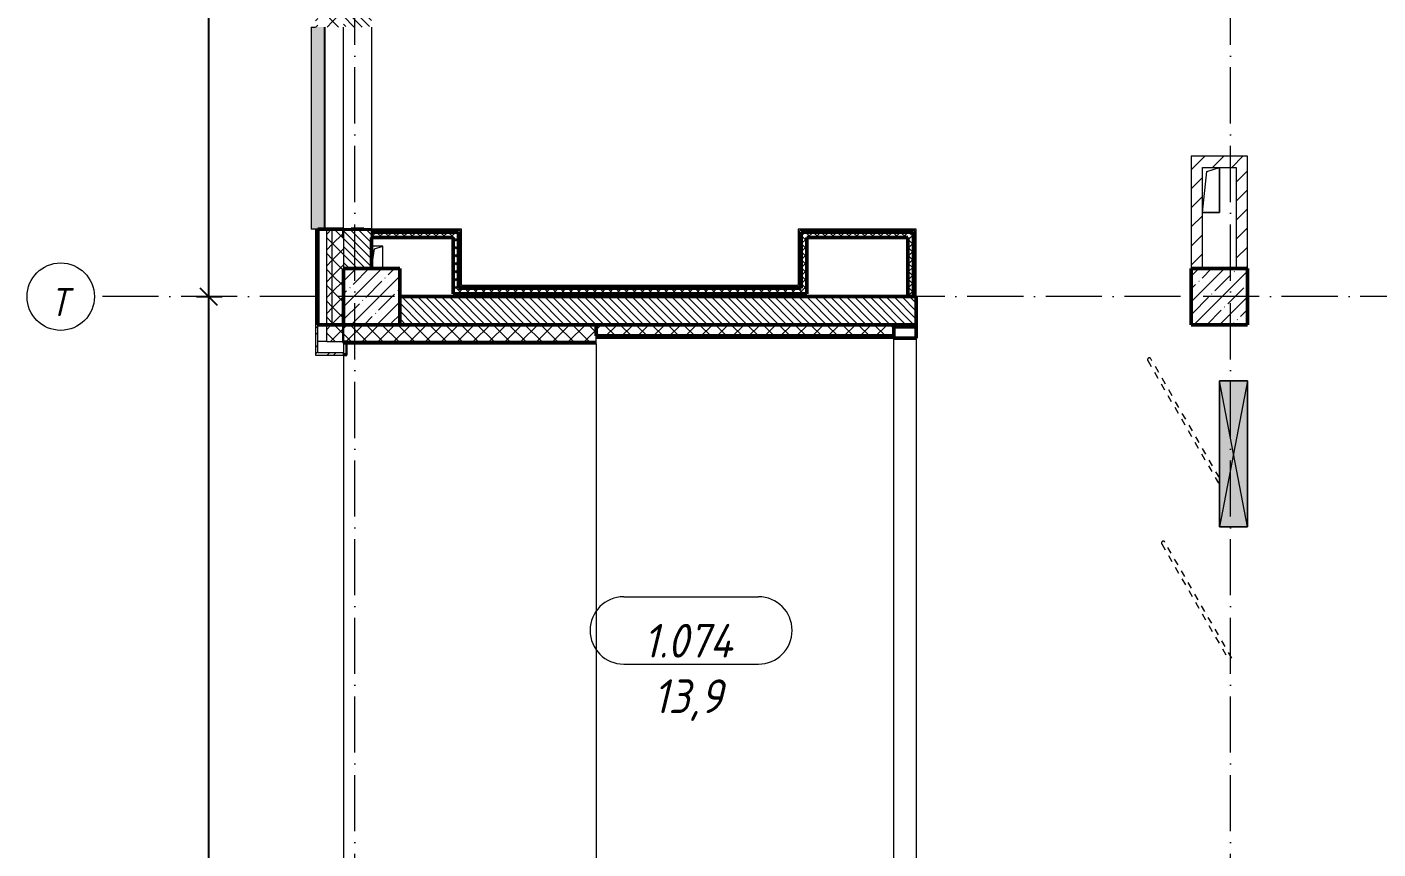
# Model space of a CAD drawing. Header units: millimetres. Extents: x -356862 to 418287, y 0 to 839748.
# Drawn here: x -181784 to -169752, y 486580 to 493897 of the extents above; entities that cross this region are included whole.
import ezdxf

# ---------------------------------------------------------------- set-up
doc = ezdxf.new("R2010")
doc.units = ezdxf.units.MM
doc.linetypes.add('200_ШТРИХ_ш0_6_п0_6_', pattern=[120, 60, -60])
doc.linetypes.add('50_200_ШТРИХ_1Т_ш5_п1_п1_', pattern=[700, 500, -100, 0, -100])
for name, color, linetype, lineweight in [('A-____-____-DIMS', 7, 'Continuous', 9), ('A-DETL-____-OTLN-5', 7, '200_ШТРИХ_ш0_6_п0_6_', 9), ('A-DETL-GENF-OTLN', 7, 'Continuous', 9), ('A-FLOR-____-OTLN', 7, 'Continuous', 9), ('A-GENM-____-MCUT', 7, 'Continuous', 25), ('A-GENM-____-OTLN', 7, 'Continuous', 9), ('A-GENM-____-OTLN-1', 7, 'Continuous', 25), ('A-GLAZ-____-OTLN', 7, 'Continuous', 9), ('A-WALL-____-MCUT-2', 7, 'Continuous', 50), ('A-WALL-____-MCUT-3', 7, 'Continuous', 9), ('A-WALL-____-OTLN', 7, 'Continuous', 9), ('A-WALL-____-PATT-1', 7, 'Continuous', 9), ('A-WALL-FNSH-MCUT-1', 7, 'Continuous', 9), ('I-WALL-____-OTLN', 7, 'Continuous', 9), ('S-COLS-____-MCUT', 7, 'Continuous', 50), ('S-COLS-____-OTLN', 7, 'Continuous', 9), ('S-GRID-____-IDEN', 7, 'Continuous', 9), ('S-GRID-____-OTLN-1', 7, '50_200_ШТРИХ_1Т_ш5_п1_п1_', 9)]:
    doc.layers.add(name, color=color, linetype=linetype, lineweight=lineweight)
for name, color, linetype, lineweight, true_color in [('A-AREA-IDEN-1', 7, 'Continuous', 9, 0x000000), ('A-GLAZ-____-OTLN-1', 7, 'Continuous', 9, 0xc0c0c0), ('A-WALL-____-PATT-2', 7, 'Continuous', 9, 0x787878), ('A-WALL-____-PATT-3', 9, 'Continuous', 9, 0x808080)]:
    doc.layers.add(name, color=color, linetype=linetype, lineweight=lineweight, true_color=true_color)
doc.styles.add('ISOCPEUR_I', font='isocpeui.ttf', dxfattribs={"width": 0.9, "height": 2.5})
doc.dimstyles.new('ISO-2_5_0_9К_БОЛЬШОЙ_ОСИ', dxfattribs={"dimscale": 304.8, "dimtxt": 248.995294, "dimasz": 0.492126, "dimexe": 0.393701, "dimexo": 0, "dimgap": 0, "dimtad": 1, "dimdec": 0, "dimzin": 0, "dimdsep": 46, "dimtxsty": 'ISOCPEUR_I', "dimblk1": 'OBLIQUE', "dimblk2": 'OBLIQUE', "dimsah": 1, "dimcen": 0.09, "dimdle": 0.393701, "dimazin": 0, "dimtfac": 1, "dimtdec": 4, "dimtix": 1, "dimtmove": 0, "dimatfit": 3, "dimfxl": 1, "dimtvp": 1, "dimtolj": 1, "dimtzin": 0, "dimarcsym": 2})
pattern_1 = [(135, (-176515.067, 459015.94), (-35.35534, -35.35534), [])]
pattern_2 = [(45, (-176515.07, 459015.94), (-70.71068, 70.71068), []), (135, (-176515.07, 459015.94), (-70.71068, -70.71068), [])]
pattern_3 = [(45, (-176515.07, 459015.94), (-84.8528, 84.8528), [])]
pattern_4 = [(45, (-176515.07, 459015.94), (-85.5366, 85.5366), []), (45, (-176458.04, 459015.94), (-85.5366, 85.5366), [])]
pattern_5 = [(45, (-176515.067, 459015.94), (-35.35534, 35.35534), []), (135, (-176515.067, 459015.94), (-35.35534, -35.35534), [])]

# ---------------------------------------------------------------- blocks, each defined once
blk = doc.blocks.new('BSC_Колонна _Прямоугольная - 500х500-V43-АР1_План отверстий 1 этажа в осях 1-64_А-ГГ')
at = {"layer": 'S-COLS-____-OTLN'}
h = blk.add_hatch(dxfattribs=at)
h.set_pattern_fill('FP_75', color=256, style=0, pattern_type=2)
h.set_pattern_definition([(45, (2200, -32481.04), (-114.04925, 114.04925), []), (45, (2314.05, -32481.04), (-114.04925, 114.04925), [201.613, -40.323, 3.353, -36.97])])
h.paths.add_polyline_path([(-250, -250), (250, -250), (250, 250), (-250, 250), (-250, 73)], flags=0)
at = {"layer": 'S-COLS-____-MCUT'}
for p, q in [((250, 250), (-250, 250)), ((-250, 250), (-250, -250)), ((250, -250), (250, 250)), ((-250, -250), (250, -250))]:
    blk.add_line(p, q, dxfattribs=at)
blk = doc.blocks.new('BSC_Колонна _Прямоугольная - 500х500-V44-АР1_План отверстий 1 этажа в осях 1-64_А-ГГ')
at = {"layer": 'S-COLS-____-OTLN'}
h = blk.add_hatch(dxfattribs=at)
h.set_pattern_fill('FP_76', color=256, style=0, pattern_type=2)
h.set_pattern_definition([(45, (-5350, -32481.04), (-114.04925, 114.04925), []), (45, (-5235.95, -32481.04), (-114.04925, 114.04925), [201.613, -40.323, 3.353, -36.97])])
h.paths.add_polyline_path([(-250, -250), (250, -250), (250, 250), (-250, 250)], flags=0)
at = {"layer": 'S-COLS-____-MCUT'}
for p, q in [((250, 250), (-250, 250)), ((-250, 250), (-250, -250)), ((250, -250), (250, 250)), ((-250, -250), (250, -250))]:
    blk.add_line(p, q, dxfattribs=at)
blk = doc.blocks.new('Фахверк_СКБ_Уголок - 250_2700-27497298-АР1_План отверстий 1 этажа в осях 1-64_А-ГГ')
at = {"layer": 'A-GENM-____-MCUT'}
for p, q in [((200, 181), (125, 181)), ((125, 181), (125, 106)), ((131, 106), (131, 175)), ((131, 175), (200, 175)), ((200, 175), (200, 181)), ((125, 106), (131, 106)), ((131, -6), (125, -6)), ((125, -6), (125, -81)), ((125, -81), (200, -81)), ((131, -75), (131, -6)), ((200, -75), (131, -75)), ((200, -81), (200, -75))]:
    blk.add_line(p, q, dxfattribs=at)
blk = doc.blocks.new('AR_Отверстие прямоугольное _в плите_ - AR_Отверстие прямоугольное _в плите_-30459278-АР1_План отверстий 1 этажа в осях 1-64_А-ГГ')
at = {"layer": 'A-GENM-____-OTLN'}
for p, q in [((-75, -200), (-37, 163)), ((-37, 163), (75, 200)), ((75, -200), (75, 200)), ((-75, -200), (75, -200))]:
    blk.add_line(p, q, dxfattribs=at)
blk = doc.blocks.new('AR_Отверстие прямоугольное _в плите_ - AR_Отверстие прямоугольное _в плите_-V192-АР1_План отверстий 1 этажа в осях 1-64_А-ГГ')
at = {"layer": 'A-GENM-____-OTLN'}
for p, q in [((50, 100), (-50, 100)), ((-50, -100), (-25, 75)), ((-25, 75), (50, 100)), ((50, -100), (50, 100))]:
    blk.add_line(p, q, dxfattribs=at)
blk = doc.blocks.new('Отлив_СКБ - Отлив витража_120_НВФ-31885689-АР1_План отверстий 1 этажа в осях 1-64_А-ГГ')
at = {"layer": 'A-GLAZ-____-OTLN-1'}
for points in [[(1800, 2), (1800, 120), (0, 120), (0, 2), (1264, 2)], [(1264, 0), (1800, 0), (1800, 2), (0, 2), (0, 0)]]:
    blk.add_hatch(color=256, dxfattribs=at).paths.add_polyline_path(points, flags=0)
at = {"layer": 'A-GLAZ-____-OTLN'}
for p, q in [((0, 83), (0, 120)), ((1800, 120), (0, 120)), ((0, 2), (1800, 2)), ((1800, 120), (1800, 83)), ((1800, 0), (0, 0))]:
    blk.add_line(p, q, dxfattribs=at)
blk = doc.blocks.new('О_Общий_Откосы металлические_СКБ_Боковой - О_Общий_Откосы металлические_СКБ_Боковой-32003645-АР1_План отверстий 1 этажа в осях 1-64_А-ГГ')
at = {"layer": 'A-GENM-____-MCUT'}
for p, q in [((0, 0), (-120, 0)), ((-120, 0), (-120, -30)), ((0, -30), (0, 0)), ((-120, -30), (-270, -30)), ((-270, -30), (-270, -37)), ((-270, -37), (-113, -37)), ((-113, -37), (-113, -7)), ((-113, -7), (-7, -7)), ((-7, -7), (-7, -30)), ((-7, -30), (0, -30))]:
    blk.add_line(p, q, dxfattribs=at)
blk = doc.blocks.new('BSC_Колонна _Прямоугольная1 - 200х100 _металл_-35284186-АР1_План отверстий 1 этажа в осях 1-64_А-ГГ')
at = {"layer": 'S-COLS-____-MCUT'}
for p, q in [((100, 50), (-100, 50)), ((-100, 50), (-100, -50)), ((100, -50), (100, 50)), ((-100, -50), (100, -50))]:
    blk.add_line(p, q, dxfattribs=at)
blk = doc.blocks.new('AR_Отверстие прямоугольное _в стене_ - AR_Отверстие прямоугольное _в стене__ОВ-37055611-АР1_План отверстий 1 этажа в осях 1-64_А-ГГ')
at = {"layer": 'A-GLAZ-____-OTLN'}
blk.add_hatch(color=256, dxfattribs=at).paths.add_polyline_path([(650, -125), (650, 125), (-650, 125), (-650, -125)], flags=0)
at = {"layer": 'A-DETL-GENF-OTLN'}
for p, q in [((-650, -125), (-650, 125)), ((-650, 125), (650, 125)), ((650, 125), (-650, -125)), ((-650, 125), (650, -125)), ((650, 125), (-650, 125)), ((-650, 125), (-650, -125)), ((650, 125), (650, -125)), ((650, -125), (650, 125)), ((650, -125), (-650, -125)), ((-650, -125), (650, -125))]:
    blk.add_line(p, q, dxfattribs=at)
blk = doc.blocks.new('Ось сетки - Круг_Ø6_00__ISO-2_5_0_9K_-25732049-АР1_План отверстий 1 этажа в осях 1-64_А-ГГ')
at = {"layer": 'S-GRID-____-IDEN'}
blk.add_circle((0, 0), 3, dxfattribs=at)
blk = doc.blocks.new('_Oblique')
at = {"color": 0, "linetype": 'ByBlock', "lineweight": -2}
blk.add_line((-0.5, -0.5), (0.5, 0.5), dxfattribs=at)
blk = doc.blocks.new('*D13234')
at = {"layer": 'A-____-____-DIMS', "color": 0, "lineweight": -2, "transparency": 16777216}
for p, q in [((-180166, 485377), (-180166, 491617)), ((-180273, 491497), (-180046, 491497)), ((-180273, 485497), (-180046, 485497))]:
    blk.add_line(p, q, dxfattribs=at)
at = {"layer": 'Defpoints', "color": 0, "transparency": 16777216}
for p in [(-180273, 491497), (-180166, 491497), (-180273, 485497)]:
    blk.add_point(p, dxfattribs=at)
at = {"layer": 'A-____-____-DIMS', "color": 0, "lineweight": -2, "transparency": 16777216, "xscale": 150, "yscale": 150, "zscale": 150}
for p, rotation in [((-180166, 491497), 90), ((-180166, 485497), 270)]:
    blk.add_blockref('_Oblique', p, dxfattribs=dict(at, rotation=rotation))
at = {"layer": 'A-____-____-DIMS', "color": 0, "transparency": 16777216, "insert": (-180168, 488497), "char_height": 2.5, "width": 758.48, "attachment_point": 5, "rotation": 90, "style": 'ISOCPEUR_I'}
blk.add_mtext('\\A1;6000', dxfattribs=at)
blk = doc.blocks.new('*D13235')
at = {"layer": 'A-____-____-DIMS', "color": 0, "lineweight": -2, "transparency": 16777216}
for p, q in [((-180166, 491377), (-180166, 494617)), ((-180273, 494497), (-180046, 494497)), ((-180273, 491497), (-180046, 491497))]:
    blk.add_line(p, q, dxfattribs=at)
at = {"layer": 'Defpoints', "color": 0, "transparency": 16777216}
for p in [(-180273, 494497), (-180166, 494497), (-180273, 491497)]:
    blk.add_point(p, dxfattribs=at)
at = {"layer": 'A-____-____-DIMS', "color": 0, "lineweight": -2, "transparency": 16777216, "xscale": 150, "yscale": 150, "zscale": 150}
for p, rotation in [((-180166, 494497), 90), ((-180166, 491497), 270)]:
    blk.add_blockref('_Oblique', p, dxfattribs=dict(at, rotation=rotation))
at = {"layer": 'A-____-____-DIMS', "color": 0, "transparency": 16777216, "insert": (-180168, 492997), "char_height": 2.5, "width": 758.48, "attachment_point": 5, "rotation": 90, "style": 'ISOCPEUR_I'}
blk.add_mtext('\\A1;3000', dxfattribs=at)
blk = doc.blocks.new('AAR_СКБ_Марка_помещения_1_5 ммп - Номер _ Площадь-27962135-АИ_План этажа_Стены_1')
at = {"layer": 'A-AREA-IDEN-1'}
for p, q in [((-2.987, 3), (3.013, 3)), ((-2.987, 0), (3.013, 0))]:
    blk.add_line(p, q, dxfattribs=at)
for centre, start, end in [((-2.987, 1.5), 90, 270), ((3.013, 1.5), 270, 90)]:
    blk.add_arc(centre, 1.5, start, end, dxfattribs=at)

msp = doc.modelspace()

# ---------------------------------------------------------------- hatches: boundary and pattern name
at = {"layer": 'A-WALL-____-PATT-1'}
h = msp.add_hatch(dxfattribs=at)
h.set_pattern_fill('FP_3', color=256, style=0, pattern_type=2)
h.set_pattern_definition(pattern_4)
h.paths.add_polyline_path([(-179195.0675, 490996.983), (-179195.0675, 492096.983), (-179215.0675, 492096.983), (-179215.0675, 490996.983)], flags=0)
h.paths.add_polyline_path([(-179215.0675, 493896.983), (-179195.0675, 493896.983), (-179195.0675, 495021.983), (-179215.0675, 495021.983), (-179215.0675, 494150.1868)], flags=0)
h.paths.add_polyline_path([(-179195.0675, 496821.983), (-179195.0675, 497946.983), (-179215.0675, 497946.983), (-179215.0675, 496821.983)], flags=0)
h.paths.add_polyline_path([(-179215.0675, 499746.983), (-179195.0675, 499746.983), (-179195.0675, 500946.983), (-179215.0675, 500946.983)], flags=0)
h.paths.add_polyline_path([(-179195.0675, 502746.983), (-179195.0675, 503946.983), (-179215.0675, 503946.983), (-179215.0675, 502746.983)], flags=0)
h.paths.add_polyline_path([(-179215.0675, 505746.983), (-179195.0675, 505746.983), (-179195.0675, 506996.983), (-179215.0675, 506996.983), (-179215.0675, 506190.1027)], flags=0)
h = msp.add_hatch(dxfattribs=at)
h.set_pattern_fill('FP_1', color=256, style=0, pattern_type=2)
h.set_pattern_definition(pattern_2)
h.paths.add_polyline_path([(-179065.0675, 491246.983), (-179065.0675, 492096.983), (-179115.0675, 492096.983), (-179115.0675, 491246.983)], flags=0)
h.paths.add_polyline_path([(-179065.0675, 493896.983), (-179065.0675, 495021.983), (-179115.0675, 495021.983), (-179115.0675, 493896.983)], flags=0)
h.paths.add_polyline_path([(-179065.0675, 496821.983), (-179065.0675, 497946.983), (-179115.0675, 497946.983), (-179115.0675, 496821.983)], flags=0)
h.paths.add_polyline_path([(-179115.0675, 499746.983), (-179065.0675, 499746.983), (-179065.0675, 500946.983), (-179115.0675, 500946.983), (-179115.0675, 500170.1448)], flags=0)
h.paths.add_polyline_path([(-179115.0675, 502746.983), (-179065.0675, 502746.983), (-179065.0675, 503946.983), (-179115.0675, 503946.983), (-179115.0675, 502750.1267)], flags=0)
h.paths.add_polyline_path([(-179065.0675, 505746.983), (-179065.0675, 506846.983), (-179115.0675, 506846.983), (-179115.0675, 505746.983)], flags=0)
h = msp.add_hatch(dxfattribs=at)
h.set_pattern_fill('FP_1', color=256, style=0, pattern_type=2)
h.set_pattern_definition(pattern_2)
h.paths.add_polyline_path([(-178965.0675, 491246.983), (-178965.0675, 492021.983), (-178971.0675, 492021.983), (-178971.0675, 492096.983), (-179065.0675, 492096.983), (-179065.0675, 491246.983)], flags=0)
h.paths.add_polyline_path([(-178971.0675, 493896.983), (-178971.0675, 493971.983), (-178965.0675, 493971.983), (-178965.0675, 494946.983), (-178971.0675, 494946.983), (-178971.0675, 495021.983), (-179065.0675, 495021.983), (-179065.0675, 493896.983)], flags=0)
h.paths.add_polyline_path([(-178971.0675, 496821.983), (-178971.0675, 496896.983), (-178965.0675, 496896.983), (-178965.0675, 497871.983), (-178971.0675, 497871.983), (-178971.0675, 497946.983), (-179065.0675, 497946.983), (-179065.0675, 496821.983)], flags=0)
h.paths.add_polyline_path([(-178971.0675, 499746.983), (-178971.0675, 499821.983), (-178965.0675, 499821.983), (-178965.0675, 500871.983), (-178971.0675, 500871.983), (-178971.0675, 500946.983), (-179065.0675, 500946.983), (-179065.0675, 499746.983)], flags=0)
h.paths.add_polyline_path([(-178965.0675, 502746.983), (-178965.0675, 503871.983), (-178971.0675, 503871.983), (-178971.0675, 503946.983), (-179065.0675, 503946.983), (-179065.0675, 502746.983)], flags=0)
h.paths.add_polyline_path([(-178971.0675, 505746.983), (-178971.0675, 505821.983), (-178965.0675, 505821.983), (-178965.0675, 506746.983), (-179065.0675, 506746.983), (-179065.0675, 505746.983)], flags=0)
h = msp.add_hatch(dxfattribs=at)
h.set_pattern_fill('FP_6', color=256, style=0, pattern_type=2)
h.set_pattern_definition(pattern_1)
h.paths.add_polyline_path([(-178965.0675, 491746.983), (-178715.0675, 491746.983), (-178715.0675, 492090.983), (-178784.0675, 492090.983), (-178784.0675, 492096.983), (-178896.0675, 492096.983), (-178896.0675, 492090.983), (-178965.0675, 492090.983), (-178965.0675, 492021.983)], flags=0)
h.paths.add_polyline_path([(-178784.0675, 493896.983), (-178784.0675, 493902.983), (-178715.0675, 493902.983), (-178715.0675, 494246.983), (-178965.0675, 494246.983), (-178965.0675, 493902.983), (-178896.0675, 493902.983), (-178896.0675, 493896.983)], flags=0)
h = msp.add_hatch(dxfattribs=at)
h.set_pattern_fill('FP_4', color=256, style=0, pattern_type=2)
h.set_pattern_definition(pattern_3)
h.paths.add_polyline_path([(-171315.0675, 491746.983), (-171315.0675, 492746.983), (-171415.0675, 492746.983), (-171415.0675, 491746.983)], flags=0)
h = msp.add_hatch(dxfattribs=at)
h.set_pattern_fill('FP_4', color=256, style=0, pattern_type=2)
h.set_pattern_definition(pattern_3)
h.paths.add_polyline_path([(-171015.0675, 492646.983), (-170915.0675, 492646.983), (-170915.0675, 492746.983), (-171315.0675, 492746.983), (-171315.0675, 492646.983)], flags=0)
h = msp.add_hatch(dxfattribs=at)
h.set_pattern_fill('FP_4', color=256, style=0, pattern_type=2)
h.set_pattern_definition(pattern_3)
h.paths.add_polyline_path([(-170915.0675, 491746.983), (-170915.0675, 492646.983), (-171015.0675, 492646.983), (-171015.0675, 491746.983)], flags=0)
h = msp.add_hatch(dxfattribs=at)
h.set_pattern_fill('FP_6', color=256, style=0, pattern_type=2)
h.set_pattern_definition(pattern_1)
h.paths.add_polyline_path([(-173865.0675, 491246.983), (-173865.0675, 491496.983), (-178465.0675, 491496.983), (-178465.0675, 491246.983), (-174762.5533, 491246.983)], flags=0)
h = msp.add_hatch(dxfattribs=at)
h.set_pattern_fill('FP_1', color=256, style=0, pattern_type=2)
h.set_pattern_definition(pattern_2)
h.paths.add_polyline_path([(-176715.0675, 491096.983), (-176715.0675, 491246.983), (-179115.0675, 491246.983), (-179115.0675, 491096.983), (-177413.7497, 491096.983)], flags=0)
h = msp.add_hatch(dxfattribs=at)
h.set_pattern_fill('FP_1', color=256, style=0, pattern_type=2)
h.set_pattern_definition(pattern_2)
h.paths.add_polyline_path([(-174065.0675, 491146.983), (-174065.0675, 491246.983), (-176715.0675, 491246.983), (-176715.0675, 491146.983), (-174762.5533, 491146.983)], flags=0)
h = msp.add_hatch(dxfattribs=at)
h.set_pattern_fill('FP_6', color=256, style=0, pattern_type=2)
h.set_pattern_definition(pattern_1)
h.paths.add_polyline_path([(-174065.0675, 485746.983), (-173865.0675, 485746.983), (-173865.0675, 485766.983), (-174065.0675, 485766.983)], flags=0)
h.paths.add_polyline_path([(-173865.0675, 491226.983), (-173865.0675, 491246.983), (-174065.0675, 491246.983), (-174065.0675, 491226.983), (-174031.7341, 491226.983)], flags=0)
h = msp.add_hatch(dxfattribs=at)
h.set_pattern_fill('FP_3', color=256, style=0, pattern_type=2)
h.set_pattern_definition(pattern_4)
h.paths.add_polyline_path([(-178965.0675, 490976.983), (-178965.0675, 490996.983), (-179215.0675, 490996.983), (-179215.0675, 490976.983), (-179181.214, 490976.983)], flags=0)
at = {"layer": 'A-WALL-____-PATT-2'}
h = msp.add_hatch(dxfattribs=at)
h.set_pattern_fill('FP_183', color=256, style=0, pattern_type=2)
h.set_pattern_definition([(0, (-176515.067, 459015.94), (81.28, 20.32), [3.353, -57.607, 3.353, -57.607, -325.12]), (0, (-176515.067, 459015.94), (81.28, 20.32), [-121.92, 3.353, -118.567, 3.353, -57.607, -142.24]), (0, (-176515.067, 459015.94), (81.28, 20.32), [-304.8, 3.353, -37.287, 3.353, -98.247]), (120, (-176484.587, 459026.1), (-58.237636, 60.230545), [3.353, -57.607, 3.353, -57.607, -325.12]), (120, (-176484.587, 459026.1), (-58.237636, 60.230545), [-121.92, 3.353, -118.567, 3.353, -57.607, -142.24]), (120, (-176484.587, 459026.1), (-58.237636, 60.230545), [-304.8, 3.353, -37.287, 3.353, -98.247]), (240, (-176474.427, 459066.74), (-23.042364, -80.550545), [3.353, -57.607, 3.353, -57.607, -325.12]), (240, (-176474.427, 459066.74), (-23.042364, -80.550545), [-121.92, 3.353, -118.567, 3.353, -57.607, -142.24]), (240, (-176474.427, 459066.74), (-23.042364, -80.550545), [-304.8, 3.353, -37.287, 3.353, -98.247])])
h.paths.add_polyline_path([(-174065.0675, 491126.983), (-174065.0675, 491146.983), (-176715.0675, 491146.983), (-176715.0675, 491126.983), (-174762.5533, 491126.983)], flags=0)
at = {"layer": 'A-WALL-____-PATT-3'}
h = msp.add_hatch(dxfattribs=at)
h.set_pattern_fill('FP_7', color=256, style=0, pattern_type=2)
h.set_pattern_definition(pattern_5)
h.paths.add_polyline_path([(-173940.0675, 492021.983), (-173890.0675, 492021.983), (-173890.0675, 492071.983), (-174890.0675, 492071.983), (-174890.0675, 492021.983), (-174762.5533, 492021.983)], flags=0)
h.paths.add_polyline_path([(-177990.0675, 492021.983), (-177940.0675, 492021.983), (-177940.0675, 492071.983), (-178709.0675, 492071.5692), (-178709.0675, 492021.983), (-178297.4818, 492021.983)], flags=0)
h = msp.add_hatch(dxfattribs=at)
h.set_pattern_fill('FP_7', color=256, style=0, pattern_type=2)
h.set_pattern_definition(pattern_5)
h.paths.add_polyline_path([(-177940.0675, 491571.983), (-177940.0675, 492021.983), (-177990.0675, 492021.983), (-177990.0675, 491571.983)], flags=0)
h = msp.add_hatch(dxfattribs=at)
h.set_pattern_fill('FP_7', color=256, style=0, pattern_type=2)
h.set_pattern_definition(pattern_5)
h.paths.add_polyline_path([(-174890.0675, 491571.983), (-174840.0675, 491571.983), (-174840.0675, 492021.983), (-174890.0675, 492021.983), (-174890.0675, 491584.483)], flags=0)
h = msp.add_hatch(dxfattribs=at)
h.set_pattern_fill('FP_7', color=256, style=0, pattern_type=2)
h.set_pattern_definition(pattern_5)
h.paths.add_polyline_path([(-173890.0675, 491496.983), (-173890.0675, 492021.983), (-173940.0675, 492021.983), (-173940.0675, 491496.983)], flags=0)
h = msp.add_hatch(dxfattribs=at)
h.set_pattern_fill('FP_7', color=256, style=0, pattern_type=2)
h.set_pattern_definition(pattern_5)
h.paths.add_polyline_path([(-174840.0675, 491521.983), (-174840.0675, 491571.983), (-177990.0675, 491571.983), (-177990.0675, 491521.983), (-176530.0175, 491521.983)], flags=0)

# ---------------------------------------------------------------- linework, layer by layer
at = {"layer": 'A-DETL-____-OTLN-5'}
for p, q in [((-171803.0675, 490927.5236), (-171165.0675, 489822.4752)), ((-171165.0675, 489886.4752), (-171775.3547, 490943.5236)), ((-171678.0675, 489296.0173), (-171081.0675, 488261.983)), ((-171053.3547, 488277.983), (-171650.3547, 489312.0173))]:
    msp.add_line(p, q, dxfattribs=at)
for centre in [(-171789.2111, 490935.5236), (-171664.2111, 489304.0173)]:
    msp.add_arc(centre, 16, 30, 210, dxfattribs=at)
at = {"layer": 'A-FLOR-____-OTLN'}
for p, q in [((-171165.0675, 492646.983), (-171165.0675, 492246.983)), ((-171165.0675, 492246.983), (-171315.0675, 492246.983)), ((-178965.0675, 491076.983), (-178965.0675, 490996.983)), ((-176715.0675, 491076.983), (-176715.0675, 485916.983)), ((-178965.0675, 490976.983), (-178965.0675, 486016.983))]:
    msp.add_line(p, q, dxfattribs=at)
at = {"layer": 'A-WALL-____-MCUT-2'}
for p, q in [((-178971.0675, 492096.983), (-179195.0675, 492096.983)), ((-179195.0675, 492096.983), (-179195.0675, 491246.983)), ((-178784.0675, 492096.983), (-178896.0675, 492096.983)), ((-178715.0675, 491746.983), (-178715.0675, 492021.983)), ((-177940.0675, 492071.983), (-178709.0675, 492071.983)), ((-178709.0675, 492021.983), (-177990.0675, 492021.983)), ((-177990.0675, 492021.983), (-177990.0675, 491521.983)), ((-177940.0675, 491571.983), (-177940.0675, 492071.983)), ((-173890.0675, 492071.983), (-174890.0675, 492071.983)), ((-174890.0675, 491571.983), (-174890.0675, 492071.983)), ((-174840.0675, 492021.983), (-173940.0675, 492021.983)), ((-174840.0675, 491521.983), (-174840.0675, 492021.983)), ((-173940.0675, 492021.983), (-173940.0675, 491496.983)), ((-173890.0675, 491496.983), (-173890.0675, 492071.983)), ((-173865.0675, 491496.983), (-178465.0675, 491496.983)), ((-177990.0675, 491521.983), (-174840.0675, 491521.983)), ((-174890.0675, 491571.983), (-177940.0675, 491571.983)), ((-173940.0675, 491496.983), (-173890.0675, 491496.983)), ((-173865.0675, 491226.983), (-173865.0675, 491496.983)), ((-179195.0675, 491246.983), (-178965.0675, 491246.983)), ((-173865.0675, 491246.983), (-178465.0675, 491246.983)), ((-176715.0675, 491246.983), (-176715.0675, 491146.983)), ((-174065.0675, 491226.983), (-174065.0675, 491246.983)), ((-174065.0675, 491246.983), (-174065.0675, 491226.983)), ((-174065.0675, 491146.983), (-176715.0675, 491146.983))]:
    msp.add_line(p, q, dxfattribs=at)
at = {"layer": 'A-WALL-____-MCUT-3'}
for p, q in [((-179115.0675, 491096.983), (-179115.0675, 492096.983)), ((-179065.0675, 491246.983), (-179065.0675, 492096.983)), ((-177927.5675, 492084.483), (-178709.0675, 492084.483)), ((-177927.5675, 491584.483), (-177927.5675, 492084.483)), ((-173877.5675, 492084.483), (-174902.5675, 492084.483)), ((-174902.5675, 491584.483), (-174902.5675, 492084.483)), ((-173877.5675, 491496.983), (-173877.5675, 492084.483)), ((-178965.0675, 492021.983), (-178965.0675, 491746.983)), ((-174902.5675, 491584.483), (-177927.5675, 491584.483)), ((-176715.0675, 491096.983), (-176715.0675, 491146.983)), ((-179115.0675, 491096.983), (-178965.0675, 491096.983)), ((-176715.0675, 491090.983), (-178965.0675, 491090.983)), ((-176715.0675, 491084.983), (-178965.0675, 491084.983))]:
    msp.add_line(p, q, dxfattribs=at)
at = {"layer": 'A-WALL-____-OTLN'}
for p, q in [((-178965.0675, 492096.983), (-178965.0675, 493896.983)), ((-178715.0675, 493896.983), (-178715.0675, 492096.983)), ((-179115.0675, 491096.983), (-179195.0675, 491096.983))]:
    msp.add_line(p, q, dxfattribs=at)
at = {"layer": 'A-WALL-FNSH-MCUT-1'}
for p, q in [((-171415.0675, 492746.983), (-171415.0675, 491746.983)), ((-170915.0675, 492746.983), (-171415.0675, 492746.983)), ((-170915.0675, 491746.983), (-170915.0675, 492746.983)), ((-171315.0675, 491746.983), (-171315.0675, 492646.983)), ((-171315.0675, 492646.983), (-171015.0675, 492646.983)), ((-171015.0675, 492646.983), (-171015.0675, 491746.983)), ((-179215.0675, 492096.983), (-179215.0675, 490976.983)), ((-179195.0675, 492096.983), (-179215.0675, 492096.983)), ((-177915.0675, 492096.983), (-178709.0675, 492096.983)), ((-177915.0675, 491596.983), (-177915.0675, 492096.983)), ((-173865.0675, 492096.983), (-174915.0675, 492096.983)), ((-174915.0675, 492096.983), (-174915.0675, 491596.983)), ((-173865.0675, 491496.983), (-173865.0675, 492096.983)), ((-174915.0675, 491596.983), (-177915.0675, 491596.983)), ((-173890.0675, 491496.983), (-173865.0675, 491496.983)), ((-179195.0675, 490996.983), (-179195.0675, 491246.983)), ((-176715.0675, 491126.983), (-174065.0675, 491126.983)), ((-176715.0675, 491096.983), (-178965.0675, 491096.983)), ((-178965.0675, 491096.983), (-178965.0675, 491076.983)), ((-178965.0675, 491076.983), (-176715.0675, 491076.983)), ((-176715.0675, 491076.983), (-176715.0675, 491096.983)), ((-179215.0675, 490976.983), (-178965.0675, 490976.983)), ((-178965.0675, 490996.983), (-179195.0675, 490996.983)), ((-178965.0675, 490976.983), (-178965.0675, 490996.983))]:
    msp.add_line(p, q, dxfattribs=at)
at = {"layer": 'I-WALL-____-OTLN'}
for p, q in [((-174065.0675, 485866.983), (-174065.0675, 491126.983)), ((-173865.0675, 491126.983), (-173865.0675, 485866.983))]:
    msp.add_line(p, q, dxfattribs=at)
at = {"layer": 'S-GRID-____-OTLN-1'}
for p, q in [((-178865.0675, 454533.3346), (-178865.0675, 508896.9006)), ((-171065.0675, 454533.3346), (-171065.0675, 508896.9006)), ((-149807.3283, 491496.983), (-181183.8377, 491496.983))]:
    msp.add_line(p, q, dxfattribs=at)

# ---------------------------------------------------------------- block references
at = {"layer": 'A-AREA-IDEN-1', "xscale": 199.9999999999999, "yscale": 199.9999999999999, "zscale": 199.9999999999999}
msp.add_blockref('AAR_СКБ_Марка_помещения_1_5 ммп - Номер _ Площадь-27962135-АИ_План этажа_Стены_1', (-175872.1963, 488225.49), dxfattribs=at)
at = {"layer": 'A-GENM-____-OTLN'}
for name, p in [('AR_Отверстие прямоугольное _в плите_ - AR_Отверстие прямоугольное _в плите_-30459278-АР1_План отверстий 1 этажа в осях 1-64_А-ГГ', (-171240.0675, 492446.983)), ('AR_Отверстие прямоугольное _в плите_ - AR_Отверстие прямоугольное _в плите_-V192-АР1_План отверстий 1 этажа в осях 1-64_А-ГГ', (-178665.0675, 491846.983))]:
    msp.add_blockref(name, p, dxfattribs=at)
at = {"layer": 'A-GENM-____-OTLN', "rotation": 270.0000000000002}
msp.add_blockref('О_Общий_Откосы металлические_СКБ_Боковой - О_Общий_Откосы металлические_СКБ_Боковой-32003645-АР1_План отверстий 1 этажа в осях 1-64_А-ГГ', (-178935.0675, 490976.983), dxfattribs=at)
at = {"layer": 'A-GENM-____-OTLN-1', "rotation": 269.9999999999999}
msp.add_blockref('Фахверк_СКБ_Уголок - 250_2700-27497298-АР1_План отверстий 1 этажа в осях 1-64_А-ГГ', (-178890.0675, 492221.983), dxfattribs=at)
at = {"layer": 'A-GLAZ-____-OTLN'}
for name, p, rotation in [('Отлив_СКБ - Отлив витража_120_НВФ-31885689-АР1_План отверстий 1 этажа в осях 1-64_А-ГГ', (-179132.0675, 492096.983), 90), ('AR_Отверстие прямоугольное _в стене_ - AR_Отверстие прямоугольное _в стене__ОВ-37055611-АР1_План отверстий 1 этажа в осях 1-64_А-ГГ', (-171040.0675, 490096.983), 269.9999999999999)]:
    msp.add_blockref(name, p, dxfattribs=dict(at, rotation=rotation))
at = {"layer": 'S-COLS-____-OTLN'}
for name, p in [('BSC_Колонна _Прямоугольная - 500х500-V43-АР1_План отверстий 1 этажа в осях 1-64_А-ГГ', (-178715.0675, 491496.983)), ('BSC_Колонна _Прямоугольная - 500х500-V44-АР1_План отверстий 1 этажа в осях 1-64_А-ГГ', (-171165.0675, 491496.983))]:
    msp.add_blockref(name, p, dxfattribs=at)
at = {"layer": 'S-COLS-____-OTLN', "rotation": 180}
msp.add_blockref('BSC_Колонна _Прямоугольная1 - 200х100 _металл_-35284186-АР1_План отверстий 1 этажа в осях 1-64_А-ГГ', (-173965.0675, 491176.983), dxfattribs=at)
at = {"layer": 'S-GRID-____-IDEN', "xscale": 99.99999999999993, "yscale": 99.99999999999993, "zscale": 99.99999999999993, "rotation": 89.9999999999998}
msp.add_blockref('Ось сетки - Круг_Ø6_00__ISO-2_5_0_9K_-25732049-АР1_План отверстий 1 этажа в осях 1-64_А-ГГ', (-181483.8377, 491496.983), dxfattribs=at)

# ---------------------------------------------------------------- texts
at = {"layer": 'A-AREA-IDEN-1', "char_height": 300, "attachment_point": 8, "line_spacing_factor": 1.139951, "style": 'ISOCPEUR_I'}
for s, insert, width in [('\\pxqc,t8.46667,16.93333,25.4,33.86667,42.33333,50.8,59.26667,67.73333,76.2,84.66667,93.13333,101.6,110.06667,118.53333,127,135.46667,143.93333,152.4,160.86667,169.33333,177.8,186.26667,194.73333,203.2,211.66667,220.13333,228.6,237.06667,245.53333,254,262.46667,270.93333;{1.074}', (-175897.6253, 488283.8198), 940), ('\\pxqc,t8.46667,16.93333,25.4,33.86667,42.33333,50.8,59.26667,67.73333,76.2,84.66667,93.13333,101.6,110.06667,118.53333,127,135.46667,143.93333,152.4,160.86667,169.33333,177.8,186.26667,194.73333,203.2,211.66667,220.13333,228.6,237.06667,245.53333,254,262.46667,270.93333;{13,9}', (-175897.6253, 487719.8719), 702)]:
    msp.add_mtext(s, dxfattribs=dict(at, insert=insert, width=width))
at = {"layer": 'S-GRID-____-IDEN', "insert": (-181576.6581, 491573.0588), "char_height": 250, "width": 223.670812, "attachment_point": 1, "style": 'ISOCPEUR_I'}
msp.add_mtext('\\fISOCPEUR|b0|i1|c204|p34|;\\W.9;Т', dxfattribs=at)

# ---------------------------------------------------------------- dimensions: what is measured, and where the dimension line sits
at = {"layer": 'A-____-____-DIMS'}
for base, p1, p2, override, picture, middle in [((-180166.4631, 494496.983), (-180272.5291, 491496.983), (-180272.5291, 494496.983), {"dimpost": '<>', "dimfxl": 3000}, '*D13235', (-180167.7131, 492996.983)), ((-180166.4631, 491496.983), (-180272.5291, 485496.983), (-180272.5291, 491496.983), {"dimpost": '<>', "dimfxl": 6000}, '*D13234', (-180167.7131, 488496.983))]:
    dim = msp.add_linear_dim(base=base, p1=p1, p2=p2, angle=90, dimstyle='ISO-2_5_0_9К_БОЛЬШОЙ_ОСИ', override=override, dxfattribs=at)
    dim.commit()
    dim.dimension.update_dxf_attribs({"geometry": picture, "text_midpoint": middle})

doc.saveas('drawing.dxf')
